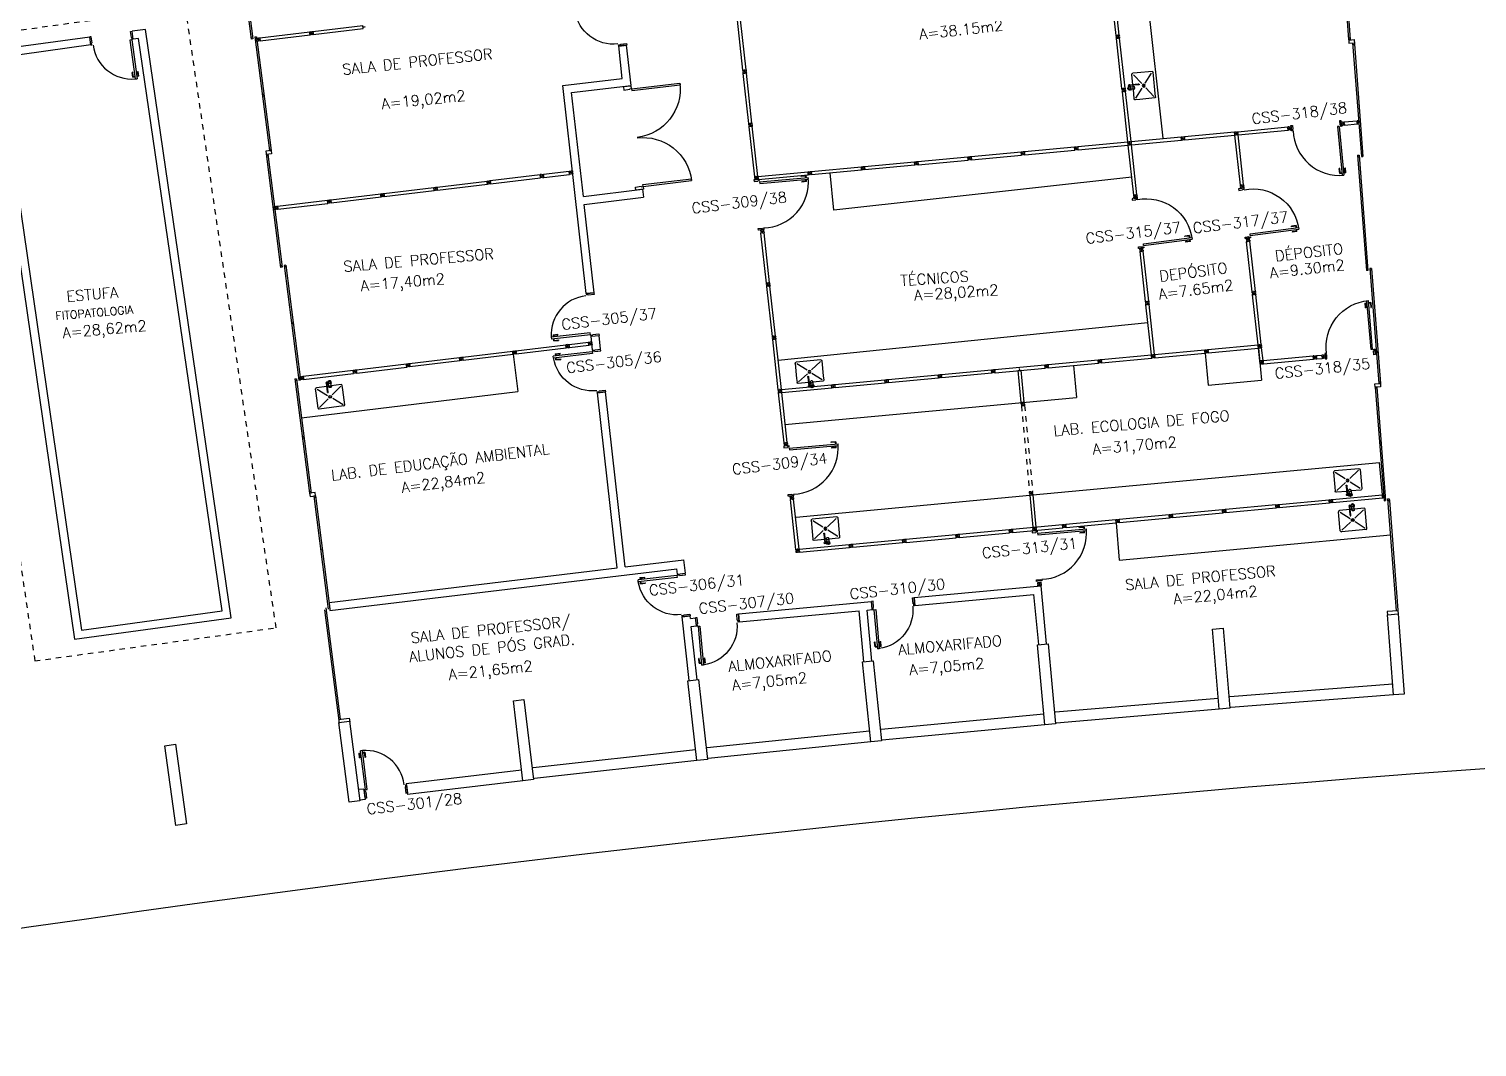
# Model space of a CAD drawing. Extents: x -152 to 150, y 325 to 437.
# Drawn here: x -54.51 to -27.46, y 376.66 to 395.66 of the extents above; entities that cross this region are included whole.
import ezdxf
from ezdxf.enums import TextEntityAlignment as Align

# ---------------------------------------------------------------- set-up
doc = ezdxf.new("R2010")
doc.units = 0
doc.header["$LTSCALE"] = 0.01
doc.header["$MEASUREMENT"] = 0
doc.linetypes.add('HIDDEN2', pattern=[0.1875, 0.125, -0.0625])
doc.layers.get('0').update_dxf_attribs({"linetype": 'CONTINUOUS'})
for name, color, linetype in [('ALV', 2, 'CONTINUOUS'), ('AREA', 2, 'CONTINUOUS'), ('BANC', 2, 'CONTINUOUS'), ('CARIMBO', 7, 'CONTINUOUS'), ('DIV', 2, 'CONTINUOUS'), ('ESQ', 1, 'CONTINUOUS'), ('ESTR', 3, 'CONTINUOUS'), ('PEÇAS', 1, 'CONTINUOUS'), ('PISO', 1, 'CONTINUOUS'), ('PORTA', 2, 'CONTINUOUS'), ('PROJ', 1, 'HIDDEN2'), ('TEXTO', 2, 'CONTINUOUS'), ('TEXTO-ENDEREÇO', 2, 'CONTINUOUS')]:
    doc.layers.add(name, color=color, linetype=linetype)
doc.styles.add('UNB-100', font='simplex.shx', dxfattribs={"height": 3})
doc.styles.add('UNB-100-1', font='simplex.shx', dxfattribs={"height": 0.2})

# ---------------------------------------------------------------- blocks, each defined once
blk = doc.blocks.new('PILAR-SSC')
blk.add_lwpolyline([(0.203, -42.962), (0.203, -44.462), (0.003, -44.462), (0.003, -42.962)], close=True)
blk = doc.blocks.new('PE80-SSC')
at = {"color": 2}
for p, q in [((0.075, 0), (-0.075, 0)), ((-0.075, -0.03), (-0.075, 0)), ((0.075, 0), (0.075, -0.02)), ((0.777, 0.01), (0.687, 0.01)), ((0.687, 0), (0.687, 0.01)), ((0.777, 0.01), (0.777, -0.03)), ((0.04, -0.03), (-0.075, -0.03)), ((0.075, -0.02), (0.04, -0.02)), ((0.04, -0.03), (0.04, -0.02)), ((0.085, -0.03), (0.817, -0.03)), ((0.085, -0.03), (0.085, -0.065)), ((0.085, -0.065), (0.817, -0.065)), ((0.767, 0), (0.687, 0)), ((0.767, -0.095), (0.687, -0.095)), ((0.687, -0.095), (0.687, -0.105)), ((0.777, -0.105), (0.687, -0.105)), ((0.767, 0), (0.767, -0.03)), ((0.767, -0.095), (0.767, -0.065)), ((0.777, -0.105), (0.777, -0.065)), ((0.817, -0.065), (0.817, -0.03)), ((0.04, -0.771), (-0.075, -0.771)), ((-0.075, -0.771), (-0.075, -0.801)), ((0.075, -0.801), (-0.075, -0.801)), ((0.075, -0.802), (-0.075, -0.802)), ((0.04, -0.771), (0.04, -0.781)), ((0.075, -0.781), (0.04, -0.781)), ((0.075, -0.801), (0.075, -0.781))]:
    blk.add_line(p, q, dxfattribs=at)
at = {"color": 1}
blk.add_arc((0.085, -0.03), 0.731, 270, 357.3429, dxfattribs=at)
blk = doc.blocks.new('ESQCE-SSC')
for p, q in [((0, 0), (0, -2.143)), ((0.2, 0), (0.2, -0.06)), ((0.2, -0.06), (0, -0.06)), ((0.03, -0.06), (0.03, -2.143)), ((0.03, -1.056), (0, -1.056)), ((0.03, -1.086), (0, -1.086)), ((0.03, -2.113), (0, -2.113)), ((0.03, -2.143), (0, -2.143)), ((0.07, -2.113), (0.07, -4.253)), ((0.07, -2.113), (0.1, -2.113)), ((0.07, -2.143), (0.1, -2.143)), ((0.1, -2.113), (0.1, -4.253)), ((0.1, -3.199), (0.07, -3.199)), ((0.1, -3.229), (0.07, -3.229)), ((0, -4.256), (0, -6.443)), ((0.1, -4.256), (0, -4.256)), ((0.1, -4.316), (0, -4.316)), ((0.03, -4.316), (0.03, -6.443)), ((0.07, -4.223), (0.1, -4.223)), ((0.07, -4.253), (0.1, -4.253)), ((0.1, -4.256), (0.1, -4.316)), ((0.03, -4.346), (0, -4.346)), ((0.03, -6.413), (0, -6.413)), ((0.03, -6.443), (0, -6.443)), ((0.1, -6.413), (0.07, -6.413)), ((0.07, -6.413), (0.07, -8.571)), ((0.1, -6.443), (0.07, -6.443)), ((0.1, -6.413), (0.1, -8.571)), ((0.1, -7.485), (0.07, -7.485)), ((0.1, -7.515), (0.07, -7.515)), ((0, -8.541), (0.03, -8.541)), ((0, -8.541), (0, -10.694)), ((0, -8.571), (0.03, -8.571)), ((0.03, -8.541), (0.03, -10.694)), ((0.1, -8.541), (0.07, -8.541)), ((0.07, -8.571), (0.1, -8.571)), ((0.03, -9.628), (0, -9.628)), ((0.03, -9.658), (0, -9.658)), ((0.03, -10.664), (0, -10.664)), ((0.102, -10.694), (0, -10.694)), ((0, -10.694), (0, -10.755)), ((0.03, -10.694), (0, -10.694)), ((0, -10.755), (0.102, -10.755)), ((0.1, -10.755), (0.07, -10.755)), ((0.07, -10.755), (0.07, -12.882)), ((0.1, -10.785), (0.07, -10.785)), ((0.1, -10.755), (0.1, -12.882)), ((0.102, -10.755), (0.102, -10.694)), ((0.1, -11.77), (0.07, -11.77)), ((0, -12.887), (0, -15.019)), ((0.03, -12.852), (0.03, -14.95)), ((0, -14.95), (0.2, -14.95)), ((0.2, -14.95), (0.2, -15.019))]:
    blk.add_line(p, q)
blk = doc.blocks.new('DIVMT-SSC')
for p, q in [((0, 0.005), (0, -0.005)), ((0, -0.005), (0, 0.005)), ((-0.03, -0.03), (-0.03, -0.97)), ((0.006, -0.03), (-0.006, -0.03)), ((-0.005, 0), (0.005, 0)), ((0.005, 0), (-0.005, 0)), ((0.006, -0.02), (0.006, -0.03)), ((0.03, -0.03), (0.03, -0.97)), ((0.03, -0.97), (-0.03, -0.97)), ((-0.006, -0.98), (-0.006, -0.97)), ((-0.006, -0.98), (0.006, -0.98)), ((0.006, -1.001), (-0.006, -1.001)), ((0.005, -0.97), (-0.005, -0.97)), ((0, -0.994), (0, -1.007)), ((0, -1.02), (0, -1.021)), ((0.006, -0.98), (0.006, -0.97))]:
    blk.add_line(p, q)
blk.add_lwpolyline([(0.006, -0.02), (-0.006, -0.02), (0.006, -0.02), (0.006, -0.03), (0.03, -0.03), (0.03, -0.008), (0.02, -0.008), (0.02, 0.008), (0.03, 0.008), (0.03, 0.03), (0.006, 0.03), (0.006, 0.02), (-0.006, 0.02), (-0.006, 0.03), (-0.03, 0.03), (-0.03, 0.008), (-0.02, 0.008), (-0.02, -0.008), (-0.03, -0.008), (-0.03, -0.03), (-0.006, -0.03), (-0.006, -0.02), (-0.006, -0.03)])
blk = doc.blocks.new('INOXA1-P')
for p, q in [((0.043, 0.008), (0.043, -0.022)), ((0.062, 0.04), (0.071, 0.04)), ((0.131, 0.048), (0.076, 0.043)), ((0.131, -0.002), (0.076, 0.003)), ((0.12, 0.23), (0.12, 0.047)), ((0.22, 0.25), (0.14, 0.25)), ((0.15, 0.22), (0.287, 0.043)), ((0.5, 0.25), (0.22, 0.25)), ((0.353, 0.043), (0.49, 0.22)), ((0.52, 0.23), (0.52, -0.23)), ((0.22, -0.027), (0.054, -0.027)), ((0.22, -0.037), (0.054, -0.037)), ((0.063, -0.003), (0.063, -0.021)), ((0.12, -0.001), (0.12, -0.027)), ((0.12, -0.037), (0.12, -0.23)), ((0.22, -0.25), (0.14, -0.25)), ((0.15, -0.22), (0.287, -0.043)), ((0.231, -0.027), (0.22, -0.027)), ((0.231, -0.037), (0.22, -0.037)), ((0.5, -0.25), (0.22, -0.25)), ((0.353, -0.043), (0.49, -0.22))]:
    blk.add_line(p, q)
blk.add_lwpolyline([(0.076, 0.003), (0.072, 0.004), (0.069, 0.009), (0.067, 0.015), (0.066, 0.023), (0.067, 0.031), (0.069, 0.037), (0.072, 0.042), (0.076, 0.043)])
blk.add_lwpolyline([(0.131, 0.048), (0.137, 0.046), (0.143, 0.041), (0.147, 0.033), (0.148, 0.023), (0.147, 0.013), (0.143, 0.006), (0.137, 0), (0.131, -0.002), (0.125, 0), (0.119, 0.006), (0.115, 0.013), (0.114, 0.023), (0.115, 0.033), (0.119, 0.041), (0.125, 0.046)], close=True)
for radius in [0.0266, 0.0163]:
    blk.add_circle((0.32, 0), radius)
for centre, radius, start, end in [((0.054, 0.023), 0.0349, 36.1705, 252.2568), ((0.054, 0.023), 0.0189, 62.7367, 235.7375), ((0.073, -0.003), 0.01, 102.8285, 180), ((0.054, 0.023), 0.0349, 285.5373, 323.9987), ((0.14, 0.23), 0.02, 90, 180), ((0.5, 0.23), 0.02, 360, 90), ((0.054, -0.032), 0.0145, 20.161, 339.839), ((0.054, -0.032), 0.005, 90.0037, 269.9963), ((0.14, -0.23), 0.02, 180, 270), ((0.231, -0.032), 0.00738, 222.6559, 137.3441), ((0.231, -0.032), 0.005, 269.9935, 90.0065), ((0.5, -0.23), 0.02, 270, 360)]:
    blk.add_arc(centre, radius, start, end)
blk = doc.blocks.new('PTDP-SSC')
at = {"color": 2}
for p, q in [((0.055, 1.015), (0.09, 1.015)), ((0.055, 0.075), (0.055, 1.015)), ((0.09, 0.075), (0.09, 1.015)), ((1.91, 0.075), (1.91, 1.015)), ((1.945, 1.015), (1.91, 1.015)), ((1.945, 0.075), (1.945, 1.015)), ((0.05, 0.075), (0, 0.075)), ((0, 0.075), (0, -0.075)), ((0.05, 0.04), (0.05, 0.075)), ((0.06, 0.04), (0.05, 0.04)), ((0.055, 0.075), (0.09, 0.075)), ((0.06, -0.075), (0.06, 0.04)), ((1.945, 0.075), (1.91, 0.075)), ((1.94, -0.075), (1.94, 0.04)), ((1.94, 0.04), (1.95, 0.04)), ((1.95, 0.04), (1.95, 0.075)), ((1.95, 0.075), (2, 0.075)), ((2, 0.075), (2, -0.075)), ((0, -0.075), (0.06, -0.075)), ((2, -0.075), (1.94, -0.075))]:
    blk.add_line(p, q, dxfattribs=at)
at = {"color": 1}
for centre, start, end in [((0.055, 0.075), 0, 90), ((1.945, 0.075), 90, 180)]:
    blk.add_arc(centre, 0.94, start, end, dxfattribs=at)
blk = doc.blocks.new('A$C73356FFD')
at = {"layer": 'DIV'}
for p, q in [((0.025, 0.03), (0.035, 0.03)), ((0.035, 0.03), (0.025, 0.03)), ((0.03, 0.025), (0.03, 0.035)), ((0.03, 0.035), (0.03, 0.025))]:
    blk.add_line(p, q, dxfattribs=at)
blk.add_lwpolyline([(0.009, 0.036), (0, 0.036), (0, 0.06), (0.022, 0.06), (0.022, 0.05), (0.038, 0.05), (0.038, 0.06), (0.06, 0.06), (0.06, 0.036), (0.05, 0.036), (0.05, 0.024), (0.06, 0.024), (0.06, 0), (0.038, 0), (0.038, 0.01), (0.022, 0.01), (0.022, 0), (0, 0), (0, 0.024), (0.009, 0.024)], close=True, dxfattribs=at)
blk = doc.blocks.new('A$C265F004B')
at = {"linetype": 'Continuous'}
blk.add_blockref('A$C73356FFD', (0, 0), dxfattribs=at)
blk = doc.blocks.new('ESQCD-SSC')
for p, q in [((0, 0), (0, -0.06)), ((0.2, 0), (0.2, -2.143)), ((0, -0.06), (0.2, -0.06)), ((0.17, -0.06), (0.17, -2.143)), ((0.17, -1.056), (0.2, -1.056)), ((0.17, -1.086), (0.2, -1.086)), ((0.1, -2.113), (0.1, -4.253)), ((0.13, -2.113), (0.1, -2.113)), ((0.13, -2.143), (0.1, -2.143)), ((0.13, -2.113), (0.13, -4.253)), ((0.17, -2.113), (0.2, -2.113)), ((0.17, -2.143), (0.2, -2.143)), ((0.1, -3.199), (0.13, -3.199)), ((0.1, -3.229), (0.13, -3.229)), ((0.13, -4.223), (0.1, -4.223)), ((0.13, -4.253), (0.1, -4.253)), ((0.1, -4.256), (0.1, -4.316)), ((0.1, -4.256), (0.2, -4.256)), ((0.1, -4.316), (0.2, -4.316)), ((0.17, -4.316), (0.17, -6.443)), ((0.2, -4.256), (0.2, -6.443)), ((0.17, -4.346), (0.2, -4.346)), ((0.1, -6.413), (0.1, -8.571)), ((0.1, -6.413), (0.13, -6.413)), ((0.1, -6.443), (0.13, -6.443)), ((0.13, -6.413), (0.13, -8.571)), ((0.17, -6.413), (0.2, -6.413)), ((0.17, -6.443), (0.2, -6.443)), ((0.1, -7.485), (0.13, -7.485)), ((0.1, -7.515), (0.13, -7.515)), ((0.1, -8.541), (0.13, -8.541)), ((0.13, -8.571), (0.1, -8.571)), ((0.2, -8.541), (0.17, -8.541)), ((0.17, -8.541), (0.17, -10.694)), ((0.2, -8.571), (0.17, -8.571)), ((0.2, -8.541), (0.2, -10.694)), ((0.098, -10.694), (0.2, -10.694)), ((0.098, -10.755), (0.098, -10.694)), ((0.2, -10.755), (0.098, -10.755)), ((0.1, -10.755), (0.13, -10.755)), ((0.1, -10.755), (0.1, -12.882)), ((0.1, -10.785), (0.13, -10.785)), ((0.13, -10.755), (0.13, -12.882)), ((0.17, -10.664), (0.2, -10.664)), ((0.17, -10.694), (0.2, -10.694)), ((0.2, -10.694), (0.2, -10.755)), ((0.1, -11.77), (0.13, -11.77)), ((0.1, -11.8), (0.13, -11.8)), ((0.1, -12.852), (0.13, -12.852)), ((0.1, -12.882), (0.13, -12.882)), ((0.17, -12.852), (0.2, -12.852)), ((0.17, -12.852), (0.2, -12.852)), ((0.17, -12.852), (0.17, -14.95)), ((0.17, -12.882), (0.2, -12.882)), ((0.2, -12.852), (0.2, -12.887)), ((0.2, -12.887), (0.2, -15.019)), ((0, -14.95), (0, -15.019)), ((0.2, -14.95), (0, -14.95))]:
    blk.add_line(p, q)
blk = doc.blocks.new('PDV2E-SSC')
at = {"layer": 'DIV'}
for p, q in [((0.034, 0.925), (0.034, 0.835)), ((0.034, 0.925), (0.074, 0.925)), ((0.044, 0.835), (0.034, 0.835)), ((0.044, 0.915), (0.044, 0.835)), ((0.044, 0.915), (0.074, 0.915)), ((0.076, 0.05), (0.076, 0.965)), ((0.106, 0.965), (0.076, 0.965)), ((0.106, 0.05), (0.106, 0.965)), ((0.148, 0.925), (0.108, 0.925)), ((0.138, 0.915), (0.108, 0.915)), ((0.138, 0.915), (0.138, 0.835)), ((0.138, 0.835), (0.148, 0.835)), ((0.148, 0.925), (0.148, 0.835)), ((0.031, 0.05), (0.031, -0.05)), ((0.051, 0.05), (0.031, 0.05)), ((0.051, 0.02), (0.051, 0.05)), ((0.051, 0.02), (0.061, 0.02)), ((0.061, -0.05), (0.061, 0.02)), ((0.076, 0.05), (0.106, 0.05)), ((0.95, 0.02), (0.94, 0.02)), ((0.94, -0.05), (0.94, 0.02)), ((0.95, 0.02), (0.95, 0.05)), ((0.95, 0.05), (0.97, 0.05)), ((0.97, 0.05), (0.97, 0.035)), ((0.97, 0.035), (0.97, -0.035)), ((0.031, -0.05), (0.061, -0.05)), ((0.97, -0.05), (0.94, -0.05)), ((0.97, -0.035), (0.97, -0.05))]:
    blk.add_line(p, q, dxfattribs=at)
at = {"layer": 'DIV', "color": 1}
blk.add_arc((0.076, 0.1), 0.865, 356.6786, 90, dxfattribs=at)
blk = doc.blocks.new('A$C282A6B1B')
at = {"linetype": 'Continuous'}
blk.add_blockref('A$C73356FFD', (0, 0), dxfattribs=at)
blk = doc.blocks.new('MTINI-SSC')
for p, q in [((-0.03, 0.008), (-0.03, 0.028)), ((-0.03, 0.028), (-0.008, 0.028)), ((-0.03, 0.008), (-0.02, 0.008)), ((-0.02, 0), (-0.02, 0.008)), ((-0.001, 0), (-0.02, 0)), ((-0.008, 0.019), (-0.008, 0.028)), ((0.008, 0.019), (-0.008, 0.019)), ((0.005, 0), (-0.005, 0)), ((0.02, 0), (-0.001, 0)), ((0, -0.005), (0, 0.005)), ((0.008, 0.019), (0.008, 0.028)), ((0.03, 0.028), (0.008, 0.028)), ((0.03, 0.008), (0.02, 0.008)), ((0.02, 0), (0.02, 0.008)), ((0.03, 0.008), (0.03, 0.028))]:
    blk.add_line(p, q)
blk = doc.blocks.new('MTT-SSC')
for p, q in [((-0.006, 0.03), (-0.03, 0.03)), ((-0.03, 0.008), (-0.03, 0.03)), ((-0.03, 0.008), (-0.02, 0.008)), ((-0.02, -0.008), (-0.02, 0.008)), ((-0.006, 0.0205), (-0.006, 0.03)), ((0.006, 0.0205), (-0.006, 0.0205)), ((0.0051, 0), (-0.0051, 0)), ((-0.0051, 0), (0.0051, 0)), ((0, -0.0051), (0, 0.0051)), ((0, 0.0051), (0, -0.0051)), ((0.006, 0.0205), (0.006, 0.03)), ((0.006, 0.03), (0.03, 0.03)), ((0.02, -0.008), (0.02, 0.008)), ((0.03, 0.008), (0.02, 0.008)), ((0.03, 0.008), (0.03, 0.03)), ((-0.03, -0.008), (-0.02, -0.008)), ((-0.03, -0.008), (-0.03, -0.03)), ((-0.03, -0.03), (-0.006, -0.03)), ((-0.03, -0.03), (-0.009, -0.03)), ((-0.009, -0.03), (-0.027, -0.03)), ((-0.006, -0.0205), (-0.006, -0.03)), ((-0.006, -0.0205), (-0.006, -0.03)), ((0.006, -0.0205), (-0.006, -0.0205)), ((-0.006, -0.0205), (0.006, -0.0205)), ((0.006, -0.0205), (0.006, -0.03)), ((0.006, -0.0205), (0.006, -0.03)), ((0.03, -0.03), (0.006, -0.03)), ((0.03, -0.008), (0.02, -0.008)), ((0.03, -0.008), (0.03, -0.03))]:
    blk.add_line(p, q)

msp = doc.modelspace()

# ---------------------------------------------------------------- linework, layer by layer
at = {"layer": 'ALV'}
for p, q in [((-53.351, 395.365), (-53.371, 395.514)), ((-52.557, 395.474), (-52.577, 395.623)), ((-43.343, 395.362), (-43.492, 395.346)), ((-43.425, 394.74), (-43.492, 395.346)), ((-43.259, 394.609), (-43.343, 395.362)), ((-44.536, 394.607), (-43.425, 394.74)), ((-44.098, 390.724), (-44.536, 394.607)), ((-44.37, 394.476), (-43.259, 394.609)), ((-44.151, 392.538), (-44.37, 394.476)), ((-44.151, 392.538), (-43.044, 392.671)), ((-44.134, 392.389), (-43.027, 392.522)), ((-43.044, 392.671), (-43.027, 392.522)), ((-43.948, 390.741), (-44.134, 392.389)), ((-43.948, 390.741), (-44.098, 390.724)), ((-44.008, 389.926), (-43.859, 389.944)), ((-43.978, 389.668), (-44.008, 389.926)), ((-43.829, 389.685), (-43.859, 389.944)), ((-43.978, 389.668), (-43.829, 389.685)), ((-43.52, 385.605), (-43.889, 388.872)), ((-43.74, 388.888), (-43.888, 388.872)), ((-43.371, 385.622), (-43.74, 388.888)), ((-43.371, 385.622), (-42.275, 385.754)), ((-42.247, 385.505), (-42.275, 385.754)), ((-48.902, 384.959), (-43.52, 385.605)), ((-48.884, 384.81), (-42.407, 385.587)), ((-42.396, 385.487), (-42.407, 385.587)), ((-42.396, 385.487), (-42.247, 385.505)), ((-37.973, 385.049), (-35.6, 385.27)), ((-35.499, 384.184), (-35.6, 385.27)), ((-48.902, 384.959), (-48.884, 384.81)), ((-41.257, 384.743), (-38.771, 384.975)), ((-38.756, 384.827), (-38.771, 384.976)), ((-37.972, 385.049), (-37.959, 384.899)), ((-37.959, 384.9), (-35.736, 385.107)), ((-35.648, 384.17), (-35.736, 385.107)), ((-42.159, 384.708), (-42.308, 384.691)), ((-42.175, 383.499), (-42.308, 384.691)), ((-42.153, 384.659), (-42.159, 384.708)), ((-42.153, 384.659), (-42.055, 384.669)), ((-42.041, 384.521), (-42.055, 384.67)), ((-41.257, 384.742), (-41.243, 384.593)), ((-41.243, 384.594), (-39.002, 384.803)), ((-38.913, 383.849), (-39.002, 384.803)), ((-38.853, 384.816), (-38.756, 384.825)), ((-38.764, 383.863), (-38.853, 384.816)), ((-42.137, 384.51), (-42.04, 384.519)), ((-42.026, 383.516), (-42.137, 384.51)), ((-29.036, 383.431), (-32.077, 383.197)), ((-29.02, 383.231), (-32.062, 382.998)), ((-32.295, 383.166), (-35.334, 382.907)), ((-32.278, 382.967), (-35.317, 382.707)), ((-35.551, 382.873), (-38.588, 382.588)), ((-38.806, 382.553), (-41.84, 382.242)), ((-35.533, 382.674), (-38.569, 382.389)), ((-51.967, 382.282), (-51.769, 382.309)), ((-42.057, 382.204), (-45.088, 381.868)), ((-38.785, 382.354), (-41.819, 382.043)), ((-42.035, 382.006), (-45.066, 381.669)), ((-45.305, 381.829), (-47.458, 381.571)), ((-45.281, 381.63), (-47.433, 381.372)), ((-48.254, 381.475), (-48.353, 381.464)), ((-48.254, 381.475), (-48.228, 381.277)), ((-47.458, 381.571), (-47.433, 381.372)), ((-48.228, 381.277), (-48.327, 381.265))]:
    msp.add_line(p, q, dxfattribs=at)
for points in [[(-53.371, 395.514), (-55.253, 395.256), (-53.652, 384.272), (-50.73, 384.672), (-52.331, 395.657), (-52.577, 395.623)], [(-53.351, 395.365), (-55.083, 395.128), (-53.525, 384.44), (-50.9, 384.8), (-52.458, 395.488), (-52.557, 395.474)]]:
    msp.add_lwpolyline(points, dxfattribs=at)
at = {"layer": 'BANC', "color": 1}
msp.add_line((-33.326, 393.628), (-33.854, 398.399), dxfattribs=at)
at = {"layer": 'BANC'}
for p, q in [((-39.476, 392.283), (-39.54, 392.977)), ((-33.91, 392.899), (-39.476, 392.283)), ((-33.608, 390.176), (-40.512, 389.476)), ((-45.465, 389.59), (-45.375, 388.895)), ((-32.54, 389.613), (-32.485, 389.015)), ((-31.544, 389.705), (-31.488, 389.108)), ((-35, 389.384), (-34.944, 388.786)), ((-32.485, 389.015), (-31.488, 389.108)), ((-49.415, 388.406), (-45.375, 388.895)), ((-40.39, 388.279), (-34.944, 388.786)), ((-35.755, 386.966), (-29.285, 387.573)), ((-29.229, 386.969), (-29.285, 387.573)), ((-40.177, 386.552), (-35.815, 386.961)), ((-34.201, 386.445), (-34.147, 385.747)), ((-34.147, 385.747), (-29.079, 386.22))]:
    msp.add_line(p, q, dxfattribs=at)
at = {"layer": 'DIV'}
for p, q in [((-30.973, 393.836), (-30.995, 393.834)), ((-30.993, 393.81), (-30.995, 393.834)), ((-30.983, 393.811), (-30.993, 393.81)), ((-30.982, 393.799), (-30.991, 393.798)), ((-30.991, 393.798), (-30.989, 393.774)), ((-30.967, 393.776), (-30.989, 393.774)), ((-30.982, 393.799), (-30.983, 393.811)), ((-30.973, 393.836), (-30.972, 393.826)), ((-30.956, 393.827), (-30.972, 393.826)), ((-30.952, 393.787), (-30.968, 393.786)), ((-30.967, 393.776), (-30.968, 393.786)), ((-30.957, 393.807), (-30.967, 393.806)), ((-30.967, 393.806), (-30.957, 393.807)), ((-30.962, 393.802), (-30.963, 393.812)), ((-30.963, 393.812), (-30.962, 393.802)), ((-30.957, 393.837), (-30.935, 393.839)), ((-30.957, 393.837), (-30.956, 393.827)), ((-30.951, 393.778), (-30.952, 393.787)), ((-30.951, 393.778), (-30.929, 393.78)), ((-30.941, 393.803), (-30.942, 393.815)), ((-30.942, 393.815), (-30.933, 393.815)), ((-30.942, 393.815), (-30.941, 393.803)), ((-30.942, 393.815), (-30.933, 393.815)), ((-30.941, 393.803), (-30.932, 393.803)), ((-30.941, 393.803), (-30.932, 393.803)), ((-30.935, 393.839), (-30.933, 393.815)), ((-30.929, 393.78), (-30.935, 393.839)), ((-30.935, 393.839), (-30.933, 393.818)), ((-30.933, 393.818), (-30.935, 393.836)), ((-30.932, 393.804), (-30.933, 393.814)), ((-30.929, 393.78), (-30.932, 393.803)), ((-29.946, 393.894), (-29.945, 393.895)), ((-29.94, 393.928), (-29.701, 393.949)), ((-29.934, 393.868), (-29.94, 393.928)), ((-29.934, 393.868), (-29.695, 393.89)), ((-29.695, 393.89), (-29.701, 393.949)), ((-29.689, 393.926), (-29.699, 393.925)), ((-29.698, 393.915), (-29.698, 393.924)), ((-29.688, 393.914), (-29.697, 393.914)), ((-29.689, 393.926), (-29.688, 393.914)), ((-44.898, 392.952), (-44.416, 393.009)), ((-44.409, 392.95), (-44.416, 393.009)), ((-44.404, 392.987), (-44.413, 392.986)), ((-44.412, 392.975), (-44.413, 392.985)), ((-44.402, 392.975), (-44.412, 392.974)), ((-44.404, 392.987), (-44.402, 392.975)), ((-44.389, 392.982), (-44.376, 392.984)), ((-44.381, 392.977), (-44.383, 392.989)), ((-44.363, 392.986), (-44.362, 392.986)), ((-44.935, 392.947), (-44.957, 392.945)), ((-44.954, 392.921), (-44.957, 392.945)), ((-44.945, 392.922), (-44.954, 392.921)), ((-44.943, 392.91), (-44.953, 392.909)), ((-44.953, 392.909), (-44.95, 392.885)), ((-44.928, 392.888), (-44.95, 392.885)), ((-44.943, 392.91), (-44.945, 392.922)), ((-44.935, 392.947), (-44.934, 392.937)), ((-44.918, 392.939), (-44.934, 392.937)), ((-44.919, 392.919), (-44.929, 392.918)), ((-44.929, 392.918), (-44.919, 392.919)), ((-44.914, 392.899), (-44.929, 392.898)), ((-44.928, 392.888), (-44.929, 392.898)), ((-44.923, 392.913), (-44.924, 392.923)), ((-44.924, 392.923), (-44.923, 392.913)), ((-44.919, 392.949), (-44.898, 392.952)), ((-44.919, 392.949), (-44.918, 392.939)), ((-44.912, 392.89), (-44.914, 392.899)), ((-44.912, 392.89), (-44.89, 392.892)), ((-44.904, 392.927), (-44.895, 392.928)), ((-44.904, 392.927), (-44.895, 392.928)), ((-44.903, 392.915), (-44.904, 392.927)), ((-44.904, 392.927), (-44.903, 392.915)), ((-44.903, 392.915), (-44.893, 392.916)), ((-44.903, 392.915), (-44.893, 392.916)), ((-44.898, 392.952), (-44.895, 392.928)), ((-44.89, 392.892), (-44.898, 392.952)), ((-44.898, 392.952), (-44.895, 392.931)), ((-44.895, 392.931), (-44.897, 392.949)), ((-44.893, 392.917), (-44.895, 392.927)), ((-44.89, 392.892), (-44.893, 392.916)), ((-44.89, 392.892), (-44.409, 392.95)), ((-31.857, 392.749), (-31.881, 392.746)), ((-31.878, 392.725), (-31.881, 392.746)), ((-31.878, 392.725), (-31.868, 392.726)), ((-31.877, 392.709), (-31.867, 392.71)), ((-31.877, 392.709), (-31.874, 392.687)), ((-31.874, 392.687), (-31.85, 392.689)), ((-31.874, 392.687), (-31.853, 392.689)), ((-31.853, 392.689), (-31.871, 392.687)), ((-31.867, 392.71), (-31.868, 392.726)), ((-31.856, 392.74), (-31.857, 392.749)), ((-31.844, 392.741), (-31.856, 392.74)), ((-31.843, 392.721), (-31.853, 392.719)), ((-31.853, 392.719), (-31.843, 392.721)), ((-31.84, 392.7), (-31.851, 392.699)), ((-31.851, 392.699), (-31.84, 392.7)), ((-31.851, 392.699), (-31.85, 392.689)), ((-31.851, 392.699), (-31.85, 392.689)), ((-31.847, 392.715), (-31.848, 392.725)), ((-31.848, 392.725), (-31.847, 392.715)), ((-31.845, 392.75), (-31.821, 392.753)), ((-31.844, 392.741), (-31.845, 392.75)), ((-31.84, 392.7), (-31.838, 392.691)), ((-31.815, 392.693), (-31.838, 392.691)), ((-31.819, 392.731), (-31.829, 392.73)), ((-31.827, 392.714), (-31.829, 392.73)), ((-31.817, 392.715), (-31.827, 392.714)), ((-31.819, 392.731), (-31.821, 392.753)), ((-31.817, 392.715), (-31.815, 392.693)), ((-33.848, 392.564), (-33.872, 392.561)), ((-33.87, 392.539), (-33.872, 392.561)), ((-33.87, 392.539), (-33.86, 392.54)), ((-33.868, 392.523), (-33.858, 392.524)), ((-33.868, 392.523), (-33.866, 392.501)), ((-33.866, 392.501), (-33.845, 392.504)), ((-33.866, 392.501), (-33.842, 392.504)), ((-33.845, 392.504), (-33.863, 392.502)), ((-33.858, 392.524), (-33.86, 392.54)), ((-33.847, 392.554), (-33.848, 392.564)), ((-33.835, 392.556), (-33.847, 392.554)), ((-33.844, 392.534), (-33.834, 392.535)), ((-33.834, 392.535), (-33.844, 392.534)), ((-33.843, 392.513), (-33.831, 392.515)), ((-33.831, 392.515), (-33.843, 392.513)), ((-33.843, 392.513), (-33.842, 392.504)), ((-33.843, 392.513), (-33.842, 392.504)), ((-33.84, 392.54), (-33.839, 392.529)), ((-33.839, 392.529), (-33.84, 392.54)), ((-33.836, 392.565), (-33.813, 392.568)), ((-33.835, 392.556), (-33.836, 392.565)), ((-33.831, 392.515), (-33.83, 392.505)), ((-33.806, 392.508), (-33.83, 392.505)), ((-33.81, 392.546), (-33.82, 392.545)), ((-33.818, 392.529), (-33.82, 392.545)), ((-33.808, 392.53), (-33.818, 392.529)), ((-33.81, 392.546), (-33.813, 392.568)), ((-33.808, 392.53), (-33.806, 392.508)), ((-40.842, 391.912), (-40.818, 391.914)), ((-40.842, 391.912), (-40.821, 391.914)), ((-40.84, 391.89), (-40.842, 391.912)), ((-40.84, 391.89), (-40.83, 391.891)), ((-40.821, 391.914), (-40.839, 391.912)), ((-40.838, 391.874), (-40.828, 391.875)), ((-40.838, 391.874), (-40.835, 391.852)), ((-40.83, 391.891), (-40.828, 391.875)), ((-40.817, 391.905), (-40.818, 391.914)), ((-40.817, 391.905), (-40.818, 391.914)), ((-40.805, 391.906), (-40.817, 391.905)), ((-40.817, 391.905), (-40.805, 391.906)), ((-40.804, 391.886), (-40.814, 391.885)), ((-40.814, 391.885), (-40.804, 391.886)), ((-40.81, 391.89), (-40.808, 391.88)), ((-40.808, 391.88), (-40.81, 391.89)), ((-40.782, 391.918), (-40.806, 391.916)), ((-40.805, 391.906), (-40.806, 391.916)), ((-40.78, 391.896), (-40.79, 391.895)), ((-40.79, 391.895), (-40.788, 391.879)), ((-40.778, 391.881), (-40.788, 391.879)), ((-40.78, 391.896), (-40.782, 391.918)), ((-40.778, 391.881), (-40.776, 391.859)), ((-40.812, 391.855), (-40.835, 391.852)), ((-40.801, 391.866), (-40.813, 391.864)), ((-40.813, 391.864), (-40.812, 391.855)), ((-40.801, 391.866), (-40.8, 391.856)), ((-40.8, 391.856), (-40.776, 391.859)), ((-31.747, 391.756), (-31.771, 391.753)), ((-31.768, 391.731), (-31.771, 391.753)), ((-31.768, 391.731), (-31.758, 391.732)), ((-31.767, 391.715), (-31.757, 391.717)), ((-31.767, 391.715), (-31.764, 391.694)), ((-31.764, 391.694), (-31.74, 391.696)), ((-31.764, 391.694), (-31.743, 391.696)), ((-31.743, 391.696), (-31.761, 391.694)), ((-31.757, 391.717), (-31.758, 391.732)), ((-31.746, 391.746), (-31.747, 391.756)), ((-31.734, 391.748), (-31.746, 391.746)), ((-31.733, 391.727), (-31.743, 391.726)), ((-31.743, 391.726), (-31.733, 391.727)), ((-31.73, 391.707), (-31.741, 391.706)), ((-31.741, 391.706), (-31.73, 391.707)), ((-31.741, 391.706), (-31.74, 391.696)), ((-31.741, 391.706), (-31.74, 391.696)), ((-31.737, 391.722), (-31.738, 391.732)), ((-31.738, 391.732), (-31.737, 391.722)), ((-31.735, 391.757), (-31.711, 391.76)), ((-31.734, 391.748), (-31.735, 391.757)), ((-31.73, 391.707), (-31.728, 391.698)), ((-31.705, 391.7), (-31.728, 391.698)), ((-31.709, 391.738), (-31.719, 391.737)), ((-31.717, 391.721), (-31.719, 391.737)), ((-31.707, 391.722), (-31.717, 391.721)), ((-31.709, 391.738), (-31.711, 391.76)), ((-31.707, 391.722), (-31.705, 391.7)), ((-33.738, 391.57), (-33.762, 391.568)), ((-33.76, 391.546), (-33.762, 391.568)), ((-33.76, 391.546), (-33.75, 391.547)), ((-33.758, 391.53), (-33.748, 391.531)), ((-33.758, 391.53), (-33.756, 391.508)), ((-33.756, 391.508), (-33.732, 391.511)), ((-33.756, 391.508), (-33.735, 391.51)), ((-33.735, 391.51), (-33.753, 391.508)), ((-33.748, 391.531), (-33.75, 391.547)), ((-33.737, 391.561), (-33.738, 391.57)), ((-33.725, 391.562), (-33.737, 391.561)), ((-33.734, 391.541), (-33.724, 391.542)), ((-33.724, 391.542), (-33.734, 391.541)), ((-33.733, 391.52), (-33.721, 391.521)), ((-33.721, 391.521), (-33.733, 391.52)), ((-33.733, 391.52), (-33.732, 391.511)), ((-33.733, 391.52), (-33.732, 391.511)), ((-33.73, 391.546), (-33.729, 391.536)), ((-33.729, 391.536), (-33.73, 391.546)), ((-33.726, 391.572), (-33.703, 391.574)), ((-33.725, 391.562), (-33.726, 391.572)), ((-33.721, 391.521), (-33.72, 391.512)), ((-33.696, 391.515), (-33.72, 391.512)), ((-33.7, 391.552), (-33.71, 391.551)), ((-33.708, 391.535), (-33.71, 391.551)), ((-33.698, 391.537), (-33.708, 391.535)), ((-33.7, 391.552), (-33.703, 391.574)), ((-33.698, 391.537), (-33.696, 391.515)), ((-40.732, 390.918), (-40.708, 390.92)), ((-40.732, 390.918), (-40.711, 390.92)), ((-40.73, 390.896), (-40.732, 390.918)), ((-40.73, 390.896), (-40.72, 390.897)), ((-40.711, 390.92), (-40.729, 390.918)), ((-40.728, 390.88), (-40.718, 390.881)), ((-40.728, 390.88), (-40.725, 390.858)), ((-40.702, 390.861), (-40.725, 390.858)), ((-40.72, 390.897), (-40.718, 390.881)), ((-40.707, 390.911), (-40.708, 390.92)), ((-40.707, 390.911), (-40.708, 390.92)), ((-40.695, 390.912), (-40.707, 390.911)), ((-40.707, 390.911), (-40.695, 390.912)), ((-40.694, 390.892), (-40.704, 390.891)), ((-40.704, 390.891), (-40.694, 390.892)), ((-40.691, 390.872), (-40.703, 390.87)), ((-40.703, 390.87), (-40.702, 390.861)), ((-40.699, 390.896), (-40.698, 390.886)), ((-40.698, 390.886), (-40.699, 390.896)), ((-40.672, 390.924), (-40.696, 390.922)), ((-40.695, 390.912), (-40.696, 390.922)), ((-40.691, 390.872), (-40.69, 390.862)), ((-40.69, 390.862), (-40.666, 390.865)), ((-40.67, 390.903), (-40.68, 390.901)), ((-40.68, 390.901), (-40.678, 390.886)), ((-40.668, 390.887), (-40.678, 390.886)), ((-40.67, 390.903), (-40.672, 390.924)), ((-40.668, 390.887), (-40.666, 390.865)), ((-44.457, 389.772), (-44.479, 389.769)), ((-44.476, 389.745), (-44.479, 389.769)), ((-44.467, 389.746), (-44.476, 389.745)), ((-44.465, 389.734), (-44.475, 389.733)), ((-44.475, 389.733), (-44.472, 389.709)), ((-44.45, 389.712), (-44.472, 389.709)), ((-44.465, 389.734), (-44.467, 389.746)), ((-44.457, 389.772), (-44.456, 389.762)), ((-44.44, 389.764), (-44.456, 389.762)), ((-44.44, 389.743), (-44.451, 389.742)), ((-44.451, 389.742), (-44.44, 389.743)), ((-44.435, 389.724), (-44.451, 389.722)), ((-44.45, 389.712), (-44.451, 389.722)), ((-44.445, 389.738), (-44.446, 389.748)), ((-44.446, 389.748), (-44.445, 389.738)), ((-44.441, 389.773), (-44.419, 389.776)), ((-44.441, 389.773), (-44.44, 389.764)), ((-44.434, 389.714), (-44.435, 389.724)), ((-44.434, 389.714), (-44.412, 389.716)), ((-44.426, 389.751), (-44.416, 389.752)), ((-44.426, 389.751), (-44.416, 389.752)), ((-44.424, 389.739), (-44.426, 389.751)), ((-44.426, 389.751), (-44.424, 389.739)), ((-44.424, 389.739), (-44.415, 389.74)), ((-44.424, 389.739), (-44.415, 389.74)), ((-44.419, 389.776), (-44.056, 389.82)), ((-44.419, 389.776), (-44.416, 389.752)), ((-44.412, 389.716), (-44.419, 389.776)), ((-44.419, 389.776), (-44.417, 389.755)), ((-44.417, 389.755), (-44.419, 389.773)), ((-44.415, 389.741), (-44.416, 389.751)), ((-44.412, 389.716), (-44.415, 389.74)), ((-44.412, 389.716), (-44.049, 389.76)), ((-44.049, 389.76), (-44.056, 389.82)), ((-44.044, 389.797), (-44.053, 389.796)), ((-44.052, 389.785), (-44.053, 389.795)), ((-44.043, 389.785), (-44.052, 389.784)), ((-44.044, 389.797), (-44.043, 389.785)), ((-44.029, 389.793), (-44.016, 389.794)), ((-44.022, 389.787), (-44.023, 389.8)), ((-44.003, 389.796), (-44.002, 389.796)), ((-31.484, 389.712), (-31.544, 389.705)), ((-31.521, 389.717), (-31.509, 389.718)), ((-31.521, 389.717), (-31.52, 389.708)), ((-31.509, 389.718), (-31.508, 389.709)), ((-31.458, 389.472), (-31.484, 389.712)), ((-31.518, 389.466), (-31.544, 389.705)), ((-31.509, 389.709), (-31.519, 389.708)), ((-31.458, 389.472), (-31.518, 389.466)), ((-31.518, 389.466), (-31.497, 389.468)), ((-31.518, 389.466), (-31.494, 389.468)), ((-31.516, 389.444), (-31.518, 389.466)), ((-31.516, 389.444), (-31.506, 389.445)), ((-31.497, 389.468), (-31.515, 389.466)), ((-31.506, 389.445), (-31.504, 389.429)), ((-31.493, 389.459), (-31.494, 389.468)), ((-31.493, 389.459), (-31.494, 389.468)), ((-31.483, 389.47), (-31.493, 389.469)), ((-31.493, 389.459), (-31.481, 389.46)), ((-31.481, 389.46), (-31.493, 389.459)), ((-31.49, 389.439), (-31.48, 389.44)), ((-31.48, 389.44), (-31.49, 389.439)), ((-31.484, 389.434), (-31.486, 389.444)), ((-31.486, 389.444), (-31.484, 389.434)), ((-31.458, 389.472), (-31.482, 389.47)), ((-31.481, 389.46), (-31.482, 389.47)), ((-31.481, 389.46), (-31.482, 389.47)), ((-31.456, 389.451), (-31.466, 389.449)), ((-31.466, 389.449), (-31.464, 389.434)), ((-31.456, 389.451), (-31.458, 389.472)), ((-30.5, 389.562), (-30.521, 389.56)), ((-30.519, 389.536), (-30.521, 389.56)), ((-30.51, 389.537), (-30.519, 389.536)), ((-30.509, 389.525), (-30.518, 389.524)), ((-30.518, 389.524), (-30.516, 389.5)), ((-30.494, 389.502), (-30.516, 389.5)), ((-30.509, 389.525), (-30.51, 389.537)), ((-30.5, 389.562), (-30.499, 389.552)), ((-30.483, 389.553), (-30.499, 389.552)), ((-30.479, 389.513), (-30.495, 389.512)), ((-30.494, 389.502), (-30.495, 389.512)), ((-30.484, 389.533), (-30.494, 389.532)), ((-30.494, 389.532), (-30.484, 389.533)), ((-30.488, 389.528), (-30.489, 389.538)), ((-30.489, 389.538), (-30.488, 389.528)), ((-30.484, 389.563), (-30.462, 389.565)), ((-30.484, 389.563), (-30.483, 389.553)), ((-30.478, 389.504), (-30.479, 389.513)), ((-30.478, 389.504), (-30.456, 389.506)), ((-30.468, 389.529), (-30.469, 389.541)), ((-30.469, 389.541), (-30.459, 389.541)), ((-30.469, 389.541), (-30.468, 389.529)), ((-30.469, 389.541), (-30.459, 389.541)), ((-30.468, 389.529), (-30.458, 389.529)), ((-30.468, 389.529), (-30.458, 389.529)), ((-30.462, 389.565), (-30.36, 389.575)), ((-30.462, 389.565), (-30.459, 389.541)), ((-30.456, 389.506), (-30.462, 389.565)), ((-30.462, 389.565), (-30.46, 389.544)), ((-30.46, 389.544), (-30.461, 389.562)), ((-30.458, 389.53), (-30.459, 389.54)), ((-30.456, 389.506), (-30.458, 389.529)), ((-30.456, 389.506), (-30.355, 389.515)), ((-29.359, 389.605), (-29.365, 389.665)), ((-29.353, 389.642), (-29.363, 389.641)), ((-29.361, 389.63), (-29.362, 389.64)), ((-29.352, 389.63), (-29.361, 389.629)), ((-29.353, 389.642), (-29.352, 389.63)), ((-29.338, 389.637), (-29.325, 389.638)), ((-29.331, 389.631), (-29.332, 389.644)), ((-29.313, 389.64), (-29.311, 389.64)), ((-36.032, 389.287), (-35.972, 389.293)), ((-35.976, 388.69), (-36.032, 389.287)), ((-36.011, 389.32), (-35.998, 389.321)), ((-35.997, 389.3), (-36.009, 389.299)), ((-36.009, 389.299), (-36.008, 389.29)), ((-36.007, 389.29), (-35.997, 389.291)), ((-36.006, 389.34), (-36.006, 389.341)), ((-36.004, 389.314), (-36.005, 389.327)), ((-35.997, 389.3), (-35.996, 389.291)), ((-35.916, 388.696), (-35.972, 389.293)), ((-31.514, 389.428), (-31.504, 389.429)), ((-31.514, 389.428), (-31.511, 389.406)), ((-31.488, 389.409), (-31.511, 389.406)), ((-31.477, 389.42), (-31.489, 389.418)), ((-31.489, 389.418), (-31.488, 389.409)), ((-31.477, 389.42), (-31.476, 389.41)), ((-31.476, 389.41), (-31.452, 389.413)), ((-31.454, 389.435), (-31.464, 389.434)), ((-31.454, 389.435), (-31.452, 389.413)), ((-35.976, 388.69), (-35.916, 388.696)), ((-35.952, 388.693), (-35.976, 388.691)), ((-35.976, 388.69), (-35.952, 388.692)), ((-35.974, 388.669), (-35.976, 388.691)), ((-35.974, 388.668), (-35.976, 388.69)), ((-35.974, 388.669), (-35.964, 388.67)), ((-35.974, 388.668), (-35.964, 388.669)), ((-35.973, 388.653), (-35.963, 388.654)), ((-35.973, 388.653), (-35.97, 388.631)), ((-35.972, 388.652), (-35.963, 388.653)), ((-35.972, 388.652), (-35.97, 388.63)), ((-35.97, 388.631), (-35.911, 388.636)), ((-35.97, 388.631), (-35.947, 388.633)), ((-35.947, 388.633), (-35.97, 388.63)), ((-35.963, 388.654), (-35.964, 388.67)), ((-35.964, 388.669), (-35.963, 388.653)), ((-35.951, 388.683), (-35.952, 388.693)), ((-35.951, 388.683), (-35.952, 388.692)), ((-35.951, 388.683), (-35.952, 388.692)), ((-35.951, 388.692), (-35.941, 388.693)), ((-35.951, 388.683), (-35.939, 388.684)), ((-35.939, 388.684), (-35.951, 388.683)), ((-35.951, 388.683), (-35.939, 388.684)), ((-35.938, 388.664), (-35.948, 388.663)), ((-35.948, 388.663), (-35.938, 388.664)), ((-35.938, 388.663), (-35.948, 388.662)), ((-35.948, 388.662), (-35.938, 388.663)), ((-35.936, 388.644), (-35.947, 388.642)), ((-35.947, 388.642), (-35.936, 388.644)), ((-35.947, 388.642), (-35.935, 388.643)), ((-35.947, 388.642), (-35.947, 388.633)), ((-35.947, 388.642), (-35.947, 388.633)), ((-35.947, 388.642), (-35.947, 388.633)), ((-35.946, 388.633), (-35.936, 388.634)), ((-35.944, 388.668), (-35.943, 388.658)), ((-35.943, 388.658), (-35.944, 388.668)), ((-35.943, 388.658), (-35.944, 388.668)), ((-35.944, 388.668), (-35.943, 388.658)), ((-35.94, 388.694), (-35.916, 388.696)), ((-35.916, 388.696), (-35.94, 388.693)), ((-35.939, 388.684), (-35.94, 388.694)), ((-35.939, 388.684), (-35.94, 388.693)), ((-35.939, 388.684), (-35.94, 388.693)), ((-35.916, 388.696), (-35.937, 388.694)), ((-35.937, 388.694), (-35.919, 388.695)), ((-35.936, 388.644), (-35.935, 388.634)), ((-35.936, 388.644), (-35.935, 388.634)), ((-35.935, 388.643), (-35.935, 388.634)), ((-35.911, 388.636), (-35.935, 388.634)), ((-35.935, 388.634), (-35.911, 388.636)), ((-35.911, 388.636), (-35.932, 388.634)), ((-35.932, 388.634), (-35.914, 388.636)), ((-35.914, 388.674), (-35.924, 388.673)), ((-35.914, 388.674), (-35.924, 388.673)), ((-35.923, 388.657), (-35.924, 388.673)), ((-35.924, 388.673), (-35.923, 388.657)), ((-35.913, 388.658), (-35.923, 388.657)), ((-35.913, 388.658), (-35.923, 388.657)), ((-35.914, 388.674), (-35.916, 388.696)), ((-35.914, 388.674), (-35.916, 388.696)), ((-35.913, 388.658), (-35.911, 388.636)), ((-35.913, 388.658), (-35.911, 388.636)), ((-35.82, 387.021), (-35.761, 387.026)), ((-35.796, 387.023), (-35.82, 387.021)), ((-35.818, 386.999), (-35.82, 387.021)), ((-35.795, 387.013), (-35.796, 387.023)), ((-35.795, 387.013), (-35.796, 387.023)), ((-35.795, 387.023), (-35.785, 387.024)), ((-35.784, 387.014), (-35.795, 387.013)), ((-35.795, 387.013), (-35.784, 387.014)), ((-35.784, 387.024), (-35.761, 387.026)), ((-35.784, 387.014), (-35.784, 387.024)), ((-35.784, 387.014), (-35.784, 387.024)), ((-35.758, 387.004), (-35.761, 387.026)), ((-40.292, 386.942), (-40.268, 386.945)), ((-40.292, 386.942), (-40.271, 386.944)), ((-40.289, 386.92), (-40.292, 386.942)), ((-40.271, 386.944), (-40.289, 386.942)), ((-40.289, 386.92), (-40.279, 386.921)), ((-40.288, 386.904), (-40.278, 386.905)), ((-40.288, 386.904), (-40.285, 386.883)), ((-40.261, 386.885), (-40.285, 386.883)), ((-40.279, 386.921), (-40.278, 386.905)), ((-40.267, 386.935), (-40.268, 386.945)), ((-40.267, 386.935), (-40.268, 386.945)), ((-40.267, 386.935), (-40.255, 386.937)), ((-40.255, 386.937), (-40.267, 386.935)), ((-40.264, 386.915), (-40.254, 386.916)), ((-40.254, 386.916), (-40.264, 386.915)), ((-40.25, 386.896), (-40.262, 386.895)), ((-40.262, 386.895), (-40.261, 386.885)), ((-40.258, 386.911), (-40.259, 386.921)), ((-40.259, 386.921), (-40.258, 386.911)), ((-40.232, 386.949), (-40.256, 386.946)), ((-40.255, 386.937), (-40.256, 386.946)), ((-40.25, 386.896), (-40.249, 386.886)), ((-40.249, 386.886), (-40.225, 386.889)), ((-40.23, 386.927), (-40.24, 386.926)), ((-40.24, 386.926), (-40.238, 386.91)), ((-40.228, 386.911), (-40.238, 386.91)), ((-40.23, 386.927), (-40.232, 386.949)), ((-40.228, 386.911), (-40.225, 386.889)), ((-35.818, 386.999), (-35.808, 387)), ((-35.817, 386.983), (-35.807, 386.984)), ((-35.817, 386.983), (-35.815, 386.961)), ((-35.815, 386.961), (-35.755, 386.966)), ((-35.815, 386.961), (-35.759, 386.361)), ((-35.807, 386.984), (-35.808, 387)), ((-35.794, 386.992), (-35.781, 386.993)), ((-35.783, 386.994), (-35.793, 386.993)), ((-35.793, 386.993), (-35.783, 386.994)), ((-35.78, 386.974), (-35.792, 386.973)), ((-35.792, 386.973), (-35.78, 386.974)), ((-35.792, 386.973), (-35.791, 386.963)), ((-35.792, 386.973), (-35.791, 386.963)), ((-35.788, 387), (-35.787, 386.986)), ((-35.788, 386.999), (-35.787, 386.988)), ((-35.787, 386.988), (-35.788, 386.999)), ((-35.78, 386.974), (-35.779, 386.964)), ((-35.78, 386.974), (-35.779, 386.964)), ((-35.758, 387.004), (-35.768, 387.003)), ((-35.767, 386.987), (-35.768, 387.003)), ((-35.757, 386.988), (-35.767, 386.987)), ((-35.757, 386.988), (-35.755, 386.966)), ((-35.755, 386.966), (-35.699, 386.366)), ((-35.759, 386.361), (-35.699, 386.366)), ((-35.734, 386.353), (-35.735, 386.363)), ((-35.734, 386.363), (-35.724, 386.364)), ((-35.722, 386.354), (-35.734, 386.353)), ((-35.733, 386.332), (-35.72, 386.333)), ((-35.727, 386.34), (-35.726, 386.326)), ((-35.725, 386.314), (-35.724, 386.313)), ((-35.722, 386.354), (-35.723, 386.364))]:
    msp.add_line(p, q, dxfattribs=at)
at = {"layer": 'PISO'}
msp.add_arc((0.463, 0.506), 382.359, 89.98238, 109.98238, dxfattribs=at)
at = {"layer": 'PROJ'}
for p, q in [((-35.97, 388.631), (-35.82, 387.021)), ((-35.911, 388.636), (-35.761, 387.026))]:
    msp.add_line(p, q, dxfattribs=at)
msp.add_lwpolyline([(-56.089, 395.444), (-54.397, 383.867), (-49.889, 384.485), (-51.581, 396.062)], close=True, dxfattribs=at)

# ---------------------------------------------------------------- block references
at = {"layer": 'CARIMBO', "color": 6, "rotation": 95.14159421846125}
msp.add_blockref('A$C282A6B1B', (-35.601, 385.275), dxfattribs=at)
at = {"layer": 'DIV', "xscale": -1}
for name, p, rotation in [('DIVMT-SSC', (-34.169, 395.517), 186.319365723939), ('DIVMT-SSC', (-49.228, 395.585), 96.83442637023751), ('DIVMT-SSC', (-41.139, 394.866), 186.319365723939), ('DIVMT-SSC', (-50.221, 395.466), 96.83442637023751), ('DIVMT-SSC', (-34.059, 394.523), 186.319365723939), ('DIVMT-SSC', (-41.029, 393.872), 186.319365723939), ('DIVMT-SSC', (-33.949, 393.529), 186.319365723939), ('DIVMT-SSC', (-40.919, 392.879), 186.319365723939), ('DIVMT-SSC', (-31.958, 393.714), 95.32168034263304), ('DIVMT-SSC', (-34.945, 393.436), 95.32168034263304), ('DIVMT-SSC', (-33.949, 393.528), 95.32168034263304), ('DIVMT-SSC', (-33.949, 393.528), 95.32168034263304), ('DIVMT-SSC', (-33.839, 392.534), 186.319365723939), ('DIVMT-SSC', (-32.953, 393.621), 95.32168034263304), ('DIVMT-SSC', (-31.848, 392.72), 186.319365723939), ('DIVMT-SSC', (-37.932, 393.157), 95.32168034263304), ('DIVMT-SSC', (-36.936, 393.25), 95.32168034263304), ('DIVMT-SSC', (-35.941, 393.343), 95.32168034263304), ('DIVMT-SSC', (-40.919, 392.879), 95.32168034263304), ('DIVMT-SSC', (-39.923, 392.972), 95.32168034263304), ('DIVMT-SSC', (-38.928, 393.065), 95.32168034263304), ('DIVMT-SSC', (-47.903, 392.561), 96.83442637023751), ('DIVMT-SSC', (-46.91, 392.68), 96.83442637023751), ('DIVMT-SSC', (-45.917, 392.799), 96.83442637023751), ('PDV2E-SSC', (-31.737, 391.725), 277.5556215753113), ('DIVMT-SSC', (-49.888, 392.323), 96.83442637023751), ('DIVMT-SSC', (-48.895, 392.442), 96.83442637023751), ('PDV2E-SSC', (-33.728, 391.54), 277.5556215753113), ('DIVMT-SSC', (-40.699, 390.891), 186.319365723939), ('DIVMT-SSC', (-31.628, 390.732), 186.319365723939), ('DIVMT-SSC', (-33.619, 390.547), 186.319365723939), ('DIVMT-SSC', (-40.589, 389.897), 186.319365723939), ('DIVMT-SSC', (-33.509, 389.553), 186.319365723939), ('DIVMT-SSC', (-31.518, 389.738), 186.319365723939), ('PDV2E-SSC', (-29.331, 389.638), 4.86424569676986), ('DIVMT-SSC', (-45.438, 389.624), 96.83442637023751), ('DIVMT-SSC', (-40.479, 388.903), 186.319365723939), ('DIVMT-SSC', (-32.513, 389.645), 95.32168034263304), ('DIVMT-SSC', (-47.424, 389.386), 96.83442637023751), ('DIVMT-SSC', (-46.431, 389.505), 96.83442637023751), ('DIVMT-SSC', (-35.5, 389.367), 95.32168034263304), ('DIVMT-SSC', (-34.505, 389.46), 95.32168034263304), ('DIVMT-SSC', (-33.509, 389.553), 95.32168034263304), ('DIVMT-SSC', (-31.484, 389.44), 95.32168034263304), ('DIVMT-SSC', (-49.41, 389.148), 96.83442637023751), ('DIVMT-SSC', (-48.417, 389.267), 96.83442637023751), ('DIVMT-SSC', (-38.487, 389.089), 95.32168034263304), ('DIVMT-SSC', (-37.492, 389.182), 95.32168034263304), ('DIVMT-SSC', (-36.496, 389.274), 95.32168034263304), ('DIVMT-SSC', (-40.479, 388.903), 95.32168034263304), ('DIVMT-SSC', (-40.369, 387.909), 186.319365723939), ('DIVMT-SSC', (-39.483, 388.996), 95.32168034263304), ('DIVMT-SSC', (-40.148, 385.921), 186.319365723939), ('DIVMT-SSC', (-32.183, 386.664), 95.32168034263304), ('DIVMT-SSC', (-31.187, 386.756), 95.32168034263304), ('DIVMT-SSC', (-30.192, 386.849), 95.32168034263304), ('DIVMT-SSC', (-35.17, 386.385), 95.32168034263304), ('DIVMT-SSC', (-34.174, 386.478), 95.32168034263304), ('DIVMT-SSC', (-33.179, 386.571), 95.32168034263304), ('DIVMT-SSC', (-38.157, 386.107), 95.32168034263304), ('DIVMT-SSC', (-37.161, 386.2), 95.32168034263304), ('DIVMT-SSC', (-36.166, 386.293), 95.32168034263304), ('DIVMT-SSC', (-40.149, 385.922), 95.32168034263304), ('DIVMT-SSC', (-39.153, 386.014), 95.32168034263304)]:
    msp.add_blockref(name, p, dxfattribs=dict(at, rotation=rotation))
at = {"layer": 'DIV'}
for name, p, rotation in [('PDV2E-SSC', (-29.966, 393.903), 185.5059184239145), ('MTT-SSC', (-29.967, 393.895), 5.185082060340983), ('MTINI-SSC', (-29.67, 393.922), 95.35848101745289), ('A$C265F004B', (-44.409, 392.95), 6.829268292683424), ('PDV2E-SSC', (-40.918, 392.88), 275.0831098725689), ('A$C265F004B', (-44.049, 389.76), 6.829268292683424), ('MTT-SSC', (-30.327, 389.547), 5.185082060340983), ('MTINI-SSC', (-29.334, 389.638), 95.35848101745289), ('PDV2E-SSC', (-40.362, 387.911), 275.0831098725689), ('MTINI-SSC', (-29.198, 386.942), 95.35848101745289), ('PDV2E-SSC', (-35.724, 386.322), 275.0831098725689), ('A$C282A6B1B', (-35.754, 386.301), 5.141594218493824)]:
    msp.add_blockref(name, p, dxfattribs=dict(at, rotation=rotation))
at = {"layer": 'ESQ'}
for name, p, rotation in [('ESQCD-SSC', (-30.284, 399.693), 4.390199999999527), ('ESQCE-SSC', (-50.626, 397.602), 7.317000000000577), ('PE80-SSC', (-52.567, 395.549), 277.7995057205152), ('PE80-SSC', (-43.933, 389.936), 186.4289491311597), ('PE80-SSC', (-48.241, 381.376), 97.16634757247186)]:
    msp.add_blockref(name, p, dxfattribs=dict(at, rotation=rotation))
at = {"layer": 'ESQ', "xscale": -1}
for p, rotation in [((-43.506, 396.15), 6.444828097491149), ((-43.904, 389.677), 6.444828097491149), ((-42.322, 385.497), 6.326363114463494), ((-38.764, 384.902), 95.15670641477416), ((-42.048, 384.596), 95.15670641477416)]:
    msp.add_blockref('PE80-SSC', p, dxfattribs=dict(at, rotation=rotation))
at = {"layer": 'ESTR'}
for p, rotation in [((-32.427, 427.563), 4.390243902440108), ((-36.061, 427.267), 4.878048780486218), ((-39.693, 426.941), 5.365853658536199), ((-43.322, 426.584), 5.853658536585351), ((-46.948, 426.195), 6.34146341463401), ((-50.571, 425.776), 6.829268292683424), ((-54.19, 425.326), 7.317073170731285), ((-57.804, 424.846), 7.804878048779024)]:
    msp.add_blockref('PILAR-SSC', p, dxfattribs=dict(at, rotation=rotation))
at = {"layer": 'PEÇAS', "xscale": -1}
for p, rotation in [((-34.004, 394.574), 185.7369075501325), ((-39.899, 388.945), 275.3216803426322), ((-29.848, 386.916), 275.3216803426322), ((-39.602, 386.017), 275.3216803426322)]:
    msp.add_blockref('INOXA1-P', p, dxfattribs=dict(at, rotation=rotation))
at = {"layer": 'PEÇAS'}
for p, rotation in [((-48.921, 389.114), 277.3170731707314), ((-29.812, 386.814), 275.3216803426339)]:
    msp.add_blockref('INOXA1-P', p, dxfattribs=dict(at, rotation=rotation))
at = {"layer": 'PORTA', "xscale": -0.9700000000000039, "yscale": 0.9700000000000273, "zscale": 0.970000000000004, "rotation": 276.8350149778429}
msp.add_blockref('PTDP-SSC', (-43.101, 392.664), dxfattribs=at)

# ---------------------------------------------------------------- texts
at = {"layer": 'AREA', "style": 'UNB-100'}
for s, rotation, p in [('A=38.15m2', 6.3299, (-37.869, 395.464)), ('A=19,02m2', 5.7452, (-47.913, 394.167)), ('A=9.30m2', 6.4084, (-31.321, 391.009)), ('A=17,40m2', 4.9452, (-48.302, 390.769)), ('A=28,02m2', 3.831, (-37.967, 390.592)), ('A=7.65m2', 7.3561, (-33.396, 390.61)), ('A=28,62m2', 4.9452, (-53.872, 389.893)), ('A=31,70m2', 4.9663, (-34.634, 387.721)), ('A=22,84m2', 7.0265, (-47.54, 387.004)), ('A=22,04m2', 5.4164, (-33.123, 384.924)), ('A=21,65m2', 6.139, (-46.658, 383.509)), ('A=7,05m2', 5.0882, (-38.056, 383.601)), ('A=7,05m2', 5.9457, (-41.364, 383.313))]:
    msp.add_text(s, height=0.2, rotation=rotation, dxfattribs=at).set_placement(p)
at = {"layer": 'TEXTO', "style": 'UNB-100'}
for s, rotation, p in [('SALA DE PROFESSOR', 6.0538, (-48.643, 394.806)), ('DÉPOSITO', 6.4084, (-31.222, 391.324)), ('SALA DE PROFESSOR', 4.9452, (-48.624, 391.128)), ('TÉCNICOS', 3.831, (-38.221, 390.866)), ('DEPÓSITO', 7.3561, (-33.38, 390.946)), ('ESTUFA', 4.9452, (-53.796, 390.569)), ('LAB. ECOLOGIA DE FOGO', 4.9663, (-35.362, 388.062)), ('LAB. DE EDUCAÇÃO AMBIENTAL', 7.0265, (-48.849, 387.228)), ('SALA DE PROFESSOR', 5.4164, (-34.022, 385.185)), ('SALA DE PROFESSOR/', 6.0538, (-47.365, 384.196)), ('ALUNOS DE PÓS GRAD.', 6.0538, (-47.397, 383.842)), ('ALMOXARIFADO', 5.0882, (-38.264, 383.975)), ('ALMOXARIFADO', 5.9457, (-41.437, 383.664))]:
    msp.add_text(s, height=0.2, rotation=rotation, dxfattribs=at).set_placement(p)
at = {"layer": 'TEXTO', "color": 1, "style": 'UNB-100'}
msp.add_text('FITOPATOLOGIA', height=0.15, rotation=4.9452, dxfattribs=at).set_placement((-54.004, 390.229))
at = {"layer": 'TEXTO-ENDEREÇO', "style": 'UNB-100-1'}
for s, rotation, p in [('CSS-318/38', 6.8634, (-30.768, 393.991)), ('CSS-309/38', 6.8634, (-41.23, 392.323)), ('CSS-317/37', 6.8634, (-31.868, 391.954)), ('CSS-315/37', 6.8634, (-33.869, 391.759)), ('CSS-305/37', 6.8634, (-43.659, 390.151)), ('CSS-305/36', 6.8634, (-43.569, 389.344)), ('CSS-318/35', 6.1564, (-30.337, 389.227)), ('CSS-309/34', 6.8634, (-40.472, 387.449)), ('CSS-313/31', 6.1564, (-35.806, 385.874)), ('CSS-306/31', 6.5052, (-42.023, 385.184)), ('CSS-310/30', 6.1564, (-38.275, 385.11)), ('CSS-307/30', 6.5052, (-41.096, 384.843)), ('CSS-301/28', 6.5052, (-47.296, 381.101))]:
    msp.add_text(s, height=0.2, rotation=rotation, dxfattribs=at).set_placement(p, align=Align.CENTER)

doc.saveas('drawing.dxf')
